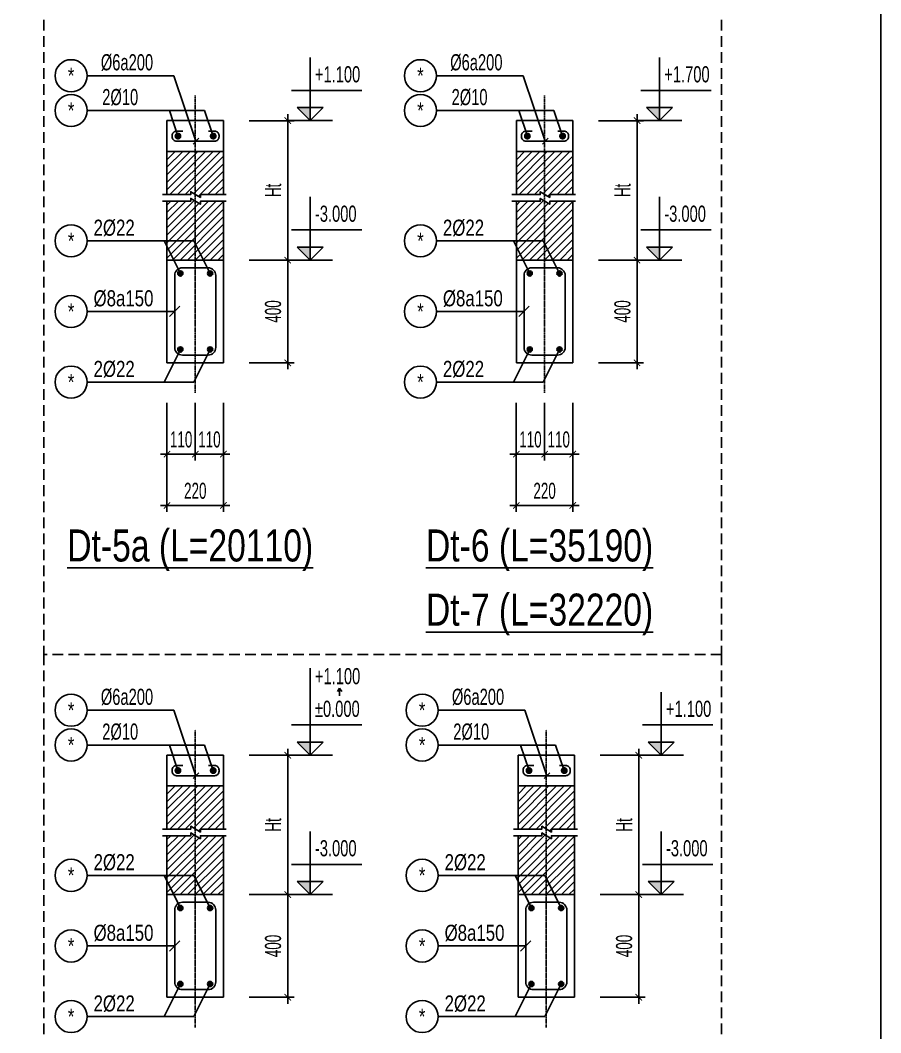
# Model space of a CAD drawing. Extents: x 195594 to 457145, y -254194 to -165094.
# Drawn here: x 287849 to 307944, y -230791 to -207130 of the extents above; entities that cross this region are included whole.
import ezdxf
from ezdxf.enums import TextEntityAlignment as Align

# ---------------------------------------------------------------- set-up
doc = ezdxf.new("R2010")
doc.units = 0
doc.header["$LTSCALE"] = 0.5
doc.header["$MEASUREMENT"] = 0
doc.linetypes.add('CENTER', pattern=[2, 1.25, -0.25, 0.25, -0.25])
doc.linetypes.add('HIDDEN', pattern=[0.375, 0.25, -0.125])
doc.layers.get('0').update_dxf_attribs({"linetype": 'CONTINUOUS'})
doc.layers.get('Defpoints').update_dxf_attribs({"linetype": 'CONTINUOUS'})
for name, color, linetype in [('CDC -TEXT KHUNG', 7, 'CONTINUOUS'), ('CDC-KHUNGTEN', 7, 'CONTINUOUS'), ('CDC.02.DIM', 1, 'CONTINUOUS'), ('CDC.04.HIDDEN', 8, 'HIDDEN'), ('CDC.05.STEEL', 4, 'CONTINUOUS'), ('CDC.06.TEXT', 2, 'CONTINUOUS'), ('CDC.10.HATCH', 9, 'CONTINUOUS'), ('CDC.11.NOTE', 8, 'CONTINUOUS'), ('CDC.14.STEELNUM', 9, 'CONTINUOUS'), ('KCS_AXIS_SUB', 5, 'CENTER'), ('KCS_BORDER', 3, 'CONTINUOUS'), ('KCS_SNODE', 6, 'CONTINUOUS'), ('KCS_STEEL', 4, 'CONTINUOUS'), ('KCS_TEXT', 2, 'CONTINUOUS')]:
    doc.layers.add(name, color=color, linetype=linetype)
doc.styles.add('ARIAL', font='arial.ttf', dxfattribs={"width": 0.6})
doc.styles.add('KCS_SMTEXT', font='arial.ttf', dxfattribs={"width": 0.75})
doc.styles.add('ROMANS', font='arial.ttf', dxfattribs={"width": 0.55})
doc.dimstyles.new('150X25', dxfattribs={"dimscale": 150, "dimtxt": 2.5, "dimasz": 1, "dimexe": 1, "dimexo": 0, "dimgap": 1, "dimtad": 1, "dimdec": 0, "dimlfac": 0.166667, "dimdsep": 46, "dimtxsty": 'ARIAL', "dimblk": 'ARCHTICK', "dimcen": 1, "dimdle": 1, "dimclrd": 1, "dimclre": 1, "dimclrt": 2, "dimadec": 0, "dimazin": 0, "dimtfac": 0.00072, "dimtdec": 0, "dimtix": 1, "dimtmove": 2, "dimatfit": 3, "dimldrblk": 'ARCHTICK', "dimfxl": 1, "dimtolj": 1, "dimarcsym": 0})

# ---------------------------------------------------------------- blocks, each defined once
blk = doc.blocks.new('_ARCHTICK')
at = {"color": 0, "linetype": 'ByBlock', "const_width": 0.15}
blk.add_lwpolyline([(-0.5, -0.5), (0.5, 0.5)], dxfattribs=at)
blk = doc.blocks.new('*D320')
at = {"layer": 'CDC.02.DIM', "color": 1, "lineweight": -2, "transparency": 16777216}
for p, q in [((291276, -216069), (291276, -217419)), ((291936, -216069), (291936, -217419)), ((291276, -217269), (291126, -217269)), ((291276, -217269), (291936, -217269)), ((291936, -217269), (292086, -217269))]:
    blk.add_line(p, q, dxfattribs=at)
at = {"layer": 'Defpoints', "color": 0, "transparency": 16777216}
for p in [(291276, -216069), (291936, -216069), (291936, -217269)]:
    blk.add_point(p, dxfattribs=at)
at = {"layer": 'CDC.02.DIM', "color": 1, "lineweight": -2, "transparency": 16777216, "xscale": 150, "yscale": 150, "zscale": 150}
blk.add_blockref('_ARCHTICK', (291276, -217269), dxfattribs=at)
at = {"layer": 'CDC.02.DIM', "color": 1, "lineweight": -2, "transparency": 16777216, "xscale": 150, "yscale": 150, "zscale": 150, "rotation": 180}
blk.add_blockref('_ARCHTICK', (291936, -217269), dxfattribs=at)
at = {"layer": 'CDC.02.DIM', "color": 2, "transparency": 16777216, "insert": (291606, -216928), "char_height": 375, "attachment_point": 5, "style": 'ARIAL'}
blk.add_mtext('\\A1;110', dxfattribs=at)
blk = doc.blocks.new('*D321')
at = {"layer": 'CDC.02.DIM', "color": 1, "lineweight": -2, "transparency": 16777216}
for p, q in [((291936, -216069), (291936, -217419)), ((292596, -216069), (292596, -217419)), ((291936, -217269), (291786, -217269)), ((292596, -217269), (291936, -217269)), ((292596, -217269), (292746, -217269))]:
    blk.add_line(p, q, dxfattribs=at)
at = {"layer": 'Defpoints', "color": 0, "transparency": 16777216}
for p in [(291936, -216069), (292596, -216069), (291936, -217269)]:
    blk.add_point(p, dxfattribs=at)
at = {"layer": 'CDC.02.DIM', "color": 1, "lineweight": -2, "transparency": 16777216, "xscale": 150, "yscale": 150, "zscale": 150}
blk.add_blockref('_ARCHTICK', (291936, -217269), dxfattribs=at)
at = {"layer": 'CDC.02.DIM', "color": 1, "lineweight": -2, "transparency": 16777216, "xscale": 150, "yscale": 150, "zscale": 150, "rotation": 180}
blk.add_blockref('_ARCHTICK', (292596, -217269), dxfattribs=at)
at = {"layer": 'CDC.02.DIM', "color": 2, "transparency": 16777216, "insert": (292266, -216928), "char_height": 375, "attachment_point": 5, "style": 'ARIAL'}
blk.add_mtext('\\A1;110', dxfattribs=at)
blk = doc.blocks.new('*D322')
at = {"layer": 'CDC.02.DIM', "color": 1, "lineweight": -2, "transparency": 16777216}
for p, q in [((291276, -216069), (291276, -218619)), ((292596, -216069), (292596, -218619)), ((291126, -218469), (292746, -218469))]:
    blk.add_line(p, q, dxfattribs=at)
at = {"layer": 'Defpoints', "color": 0, "transparency": 16777216}
for p in [(291276, -216069), (292596, -216069), (292596, -218469)]:
    blk.add_point(p, dxfattribs=at)
at = {"layer": 'CDC.02.DIM', "color": 1, "lineweight": -2, "transparency": 16777216, "xscale": 150, "yscale": 150, "zscale": 150, "rotation": 180}
blk.add_blockref('_ARCHTICK', (291276, -218469), dxfattribs=at)
at = {"layer": 'CDC.02.DIM', "color": 1, "lineweight": -2, "transparency": 16777216, "xscale": 150, "yscale": 150, "zscale": 150}
blk.add_blockref('_ARCHTICK', (292596, -218469), dxfattribs=at)
at = {"layer": 'CDC.02.DIM', "color": 2, "transparency": 16777216, "insert": (291936, -218128), "char_height": 375, "attachment_point": 5, "style": 'ARIAL'}
blk.add_mtext('\\A1;220', dxfattribs=at)
blk = doc.blocks.new('*D323')
at = {"layer": 'CDC.02.DIM', "color": 1, "lineweight": -2, "transparency": 16777216}
for p, q in [((294096, -212586), (294096, -215286)), ((293196, -212736), (294246, -212736)), ((293196, -215136), (294246, -215136))]:
    blk.add_line(p, q, dxfattribs=at)
at = {"layer": 'Defpoints', "color": 0, "transparency": 16777216}
for p in [(293196, -212736), (293196, -215136), (294096, -215136)]:
    blk.add_point(p, dxfattribs=at)
at = {"layer": 'CDC.02.DIM', "color": 1, "lineweight": -2, "transparency": 16777216, "xscale": 150, "yscale": 150, "zscale": 150}
for p, rotation in [((294096, -212736), 90), ((294096, -215136), 270)]:
    blk.add_blockref('_ARCHTICK', p, dxfattribs=dict(at, rotation=rotation))
at = {"layer": 'CDC.02.DIM', "color": 2, "transparency": 16777216, "insert": (293754, -213936), "char_height": 375, "attachment_point": 5, "rotation": 90, "style": 'ARIAL'}
blk.add_mtext('\\A1;400', dxfattribs=at)
blk = doc.blocks.new('KCS_SNODE')
at = {"layer": 'KCS_SNODE'}
blk.add_hatch(color=256, dxfattribs=at).paths.add_polyline_path([(10, 0, 1), (-10, 0, 1)])
blk.add_circle((0, 0), 10, dxfattribs=at)
blk = doc.blocks.new('*D324')
at = {"layer": 'CDC.02.DIM', "color": 1, "lineweight": -2, "transparency": 16777216}
for p, q in [((294096, -209327), (294096, -212886)), ((293196, -209477), (294246, -209477)), ((293196, -212736), (294246, -212736))]:
    blk.add_line(p, q, dxfattribs=at)
at = {"layer": 'Defpoints', "color": 0, "transparency": 16777216}
for p in [(293196, -209477), (293196, -212736), (294096, -212736)]:
    blk.add_point(p, dxfattribs=at)
at = {"layer": 'CDC.02.DIM', "color": 1, "lineweight": -2, "transparency": 16777216, "xscale": 150, "yscale": 150, "zscale": 150}
for p, rotation in [((294096, -209477), 90), ((294096, -212736), 270)]:
    blk.add_blockref('_ARCHTICK', p, dxfattribs=dict(at, rotation=rotation))
at = {"layer": 'CDC.02.DIM', "color": 2, "transparency": 16777216, "insert": (293756, -211106), "char_height": 375, "attachment_point": 5, "rotation": 90, "style": 'ARIAL'}
blk.add_mtext('\\A1;Ht', dxfattribs=at)
blk = doc.blocks.new('*D328')
at = {"layer": 'CDC.02.DIM', "color": 1, "lineweight": -2, "transparency": 16777216}
for p, q in [((293196, -227563), (294246, -227563)), ((294096, -227413), (294096, -230113)), ((293196, -229963), (294246, -229963))]:
    blk.add_line(p, q, dxfattribs=at)
at = {"layer": 'Defpoints', "color": 0, "transparency": 16777216}
for p in [(293196, -227563), (293196, -229963), (294096, -229963)]:
    blk.add_point(p, dxfattribs=at)
at = {"layer": 'CDC.02.DIM', "color": 1, "lineweight": -2, "transparency": 16777216, "xscale": 150, "yscale": 150, "zscale": 150}
for p, rotation in [((294096, -227563), 90), ((294096, -229963), 270)]:
    blk.add_blockref('_ARCHTICK', p, dxfattribs=dict(at, rotation=rotation))
at = {"layer": 'CDC.02.DIM', "color": 2, "transparency": 16777216, "insert": (293754, -228763), "char_height": 375, "attachment_point": 5, "rotation": 90, "style": 'ARIAL'}
blk.add_mtext('\\A1;400', dxfattribs=at)
blk = doc.blocks.new('*D329')
at = {"layer": 'CDC.02.DIM', "color": 1, "lineweight": -2, "transparency": 16777216}
for p, q in [((294096, -224155), (294096, -227713)), ((293196, -224305), (294246, -224305)), ((293196, -227563), (294246, -227563))]:
    blk.add_line(p, q, dxfattribs=at)
at = {"layer": 'Defpoints', "color": 0, "transparency": 16777216}
for p in [(293196, -224305), (293196, -227563), (294096, -227563)]:
    blk.add_point(p, dxfattribs=at)
at = {"layer": 'CDC.02.DIM', "color": 1, "lineweight": -2, "transparency": 16777216, "xscale": 150, "yscale": 150, "zscale": 150}
for p, rotation in [((294096, -224305), 90), ((294096, -227563), 270)]:
    blk.add_blockref('_ARCHTICK', p, dxfattribs=dict(at, rotation=rotation))
at = {"layer": 'CDC.02.DIM', "color": 2, "transparency": 16777216, "insert": (293756, -225934), "char_height": 375, "attachment_point": 5, "rotation": 90, "style": 'ARIAL'}
blk.add_mtext('\\A1;Ht', dxfattribs=at)
blk = doc.blocks.new('fádf')
at = {"layer": 'CDC.14.STEELNUM'}
for q in [(302499, -106209), (302550, -106308), (302600, -106209)]:
    blk.add_line((302550, -106128), q, dxfattribs=at)
blk = doc.blocks.new('*D333')
at = {"layer": 'CDC.02.DIM', "color": 1, "lineweight": -2, "transparency": 16777216}
for p, q in [((301393, -227563), (302443, -227563)), ((302293, -227413), (302293, -230113)), ((301393, -229963), (302443, -229963))]:
    blk.add_line(p, q, dxfattribs=at)
at = {"layer": 'Defpoints', "color": 0, "transparency": 16777216}
for p in [(301393, -227563), (301393, -229963), (302293, -229963)]:
    blk.add_point(p, dxfattribs=at)
at = {"layer": 'CDC.02.DIM', "color": 1, "lineweight": -2, "transparency": 16777216, "xscale": 150, "yscale": 150, "zscale": 150}
for p, rotation in [((302293, -227563), 90), ((302293, -229963), 270)]:
    blk.add_blockref('_ARCHTICK', p, dxfattribs=dict(at, rotation=rotation))
at = {"layer": 'CDC.02.DIM', "color": 2, "transparency": 16777216, "insert": (301952, -228763), "char_height": 375, "attachment_point": 5, "rotation": 90, "style": 'ARIAL'}
blk.add_mtext('\\A1;400', dxfattribs=at)
blk = doc.blocks.new('*D334')
at = {"layer": 'CDC.02.DIM', "color": 1, "lineweight": -2, "transparency": 16777216}
for p, q in [((302293, -224155), (302293, -227713)), ((301393, -224305), (302443, -224305)), ((301393, -227563), (302443, -227563))]:
    blk.add_line(p, q, dxfattribs=at)
at = {"layer": 'Defpoints', "color": 0, "transparency": 16777216}
for p in [(301393, -224305), (301393, -227563), (302293, -227563)]:
    blk.add_point(p, dxfattribs=at)
at = {"layer": 'CDC.02.DIM', "color": 1, "lineweight": -2, "transparency": 16777216, "xscale": 150, "yscale": 150, "zscale": 150}
for p, rotation in [((302293, -224305), 90), ((302293, -227563), 270)]:
    blk.add_blockref('_ARCHTICK', p, dxfattribs=dict(at, rotation=rotation))
at = {"layer": 'CDC.02.DIM', "color": 2, "transparency": 16777216, "insert": (301954, -225934), "char_height": 375, "attachment_point": 5, "rotation": 90, "style": 'ARIAL'}
blk.add_mtext('\\A1;Ht', dxfattribs=at)
blk = doc.blocks.new('*D341')
at = {"layer": 'CDC.02.DIM', "color": 1, "lineweight": -2, "transparency": 16777216}
for p, q in [((299434, -216069), (299434, -217419)), ((300094, -216069), (300094, -217419)), ((299434, -217269), (299284, -217269)), ((299434, -217269), (300094, -217269)), ((300094, -217269), (300244, -217269))]:
    blk.add_line(p, q, dxfattribs=at)
at = {"layer": 'Defpoints', "color": 0, "transparency": 16777216}
for p in [(299434, -216069), (300094, -216069), (300094, -217269)]:
    blk.add_point(p, dxfattribs=at)
at = {"layer": 'CDC.02.DIM', "color": 1, "lineweight": -2, "transparency": 16777216, "xscale": 150, "yscale": 150, "zscale": 150}
blk.add_blockref('_ARCHTICK', (299434, -217269), dxfattribs=at)
at = {"layer": 'CDC.02.DIM', "color": 1, "lineweight": -2, "transparency": 16777216, "xscale": 150, "yscale": 150, "zscale": 150, "rotation": 180}
blk.add_blockref('_ARCHTICK', (300094, -217269), dxfattribs=at)
at = {"layer": 'CDC.02.DIM', "color": 2, "transparency": 16777216, "insert": (299764, -216928), "char_height": 375, "attachment_point": 5, "style": 'ARIAL'}
blk.add_mtext('\\A1;110', dxfattribs=at)
blk = doc.blocks.new('*D342')
at = {"layer": 'CDC.02.DIM', "color": 1, "lineweight": -2, "transparency": 16777216}
for p, q in [((300094, -216069), (300094, -217419)), ((300754, -216069), (300754, -217419)), ((300094, -217269), (299944, -217269)), ((300754, -217269), (300094, -217269)), ((300754, -217269), (300904, -217269))]:
    blk.add_line(p, q, dxfattribs=at)
at = {"layer": 'Defpoints', "color": 0, "transparency": 16777216}
for p in [(300094, -216069), (300754, -216069), (300094, -217269)]:
    blk.add_point(p, dxfattribs=at)
at = {"layer": 'CDC.02.DIM', "color": 1, "lineweight": -2, "transparency": 16777216, "xscale": 150, "yscale": 150, "zscale": 150}
blk.add_blockref('_ARCHTICK', (300094, -217269), dxfattribs=at)
at = {"layer": 'CDC.02.DIM', "color": 1, "lineweight": -2, "transparency": 16777216, "xscale": 150, "yscale": 150, "zscale": 150, "rotation": 180}
blk.add_blockref('_ARCHTICK', (300754, -217269), dxfattribs=at)
at = {"layer": 'CDC.02.DIM', "color": 2, "transparency": 16777216, "insert": (300424, -216928), "char_height": 375, "attachment_point": 5, "style": 'ARIAL'}
blk.add_mtext('\\A1;110', dxfattribs=at)
blk = doc.blocks.new('*D343')
at = {"layer": 'CDC.02.DIM', "color": 1, "lineweight": -2, "transparency": 16777216}
for p, q in [((299434, -216069), (299434, -218619)), ((300754, -216069), (300754, -218619)), ((299284, -218469), (300904, -218469))]:
    blk.add_line(p, q, dxfattribs=at)
at = {"layer": 'Defpoints', "color": 0, "transparency": 16777216}
for p in [(299434, -216069), (300754, -216069), (300754, -218469)]:
    blk.add_point(p, dxfattribs=at)
at = {"layer": 'CDC.02.DIM', "color": 1, "lineweight": -2, "transparency": 16777216, "xscale": 150, "yscale": 150, "zscale": 150, "rotation": 180}
blk.add_blockref('_ARCHTICK', (299434, -218469), dxfattribs=at)
at = {"layer": 'CDC.02.DIM', "color": 1, "lineweight": -2, "transparency": 16777216, "xscale": 150, "yscale": 150, "zscale": 150}
blk.add_blockref('_ARCHTICK', (300754, -218469), dxfattribs=at)
at = {"layer": 'CDC.02.DIM', "color": 2, "transparency": 16777216, "insert": (300094, -218128), "char_height": 375, "attachment_point": 5, "style": 'ARIAL'}
blk.add_mtext('\\A1;220', dxfattribs=at)
blk = doc.blocks.new('*D344')
at = {"layer": 'CDC.02.DIM', "color": 1, "lineweight": -2, "transparency": 16777216}
for p, q in [((302254, -212586), (302254, -215286)), ((301354, -212736), (302404, -212736)), ((301354, -215136), (302404, -215136))]:
    blk.add_line(p, q, dxfattribs=at)
at = {"layer": 'Defpoints', "color": 0, "transparency": 16777216}
for p in [(301354, -212736), (301354, -215136), (302254, -215136)]:
    blk.add_point(p, dxfattribs=at)
at = {"layer": 'CDC.02.DIM', "color": 1, "lineweight": -2, "transparency": 16777216, "xscale": 150, "yscale": 150, "zscale": 150}
for p, rotation in [((302254, -212736), 90), ((302254, -215136), 270)]:
    blk.add_blockref('_ARCHTICK', p, dxfattribs=dict(at, rotation=rotation))
at = {"layer": 'CDC.02.DIM', "color": 2, "transparency": 16777216, "insert": (301913, -213936), "char_height": 375, "attachment_point": 5, "rotation": 90, "style": 'ARIAL'}
blk.add_mtext('\\A1;400', dxfattribs=at)
blk = doc.blocks.new('*D345')
at = {"layer": 'CDC.02.DIM', "color": 1, "lineweight": -2, "transparency": 16777216}
for p, q in [((302254, -209327), (302254, -212886)), ((301354, -209477), (302404, -209477)), ((301354, -212736), (302404, -212736))]:
    blk.add_line(p, q, dxfattribs=at)
at = {"layer": 'Defpoints', "color": 0, "transparency": 16777216}
for p in [(301354, -209477), (301354, -212736), (302254, -212736)]:
    blk.add_point(p, dxfattribs=at)
at = {"layer": 'CDC.02.DIM', "color": 1, "lineweight": -2, "transparency": 16777216, "xscale": 150, "yscale": 150, "zscale": 150}
for p, rotation in [((302254, -209477), 90), ((302254, -212736), 270)]:
    blk.add_blockref('_ARCHTICK', p, dxfattribs=dict(at, rotation=rotation))
at = {"layer": 'CDC.02.DIM', "color": 2, "transparency": 16777216, "insert": (301915, -211106), "char_height": 375, "attachment_point": 5, "rotation": 90, "style": 'ARIAL'}
blk.add_mtext('\\A1;Ht', dxfattribs=at)
blk = doc.blocks.new('Khung tên chuẩn')
at = {"layer": 'CDC-KHUNGTEN'}
blk.add_lwpolyline([(30654, -246309), (30654, -189709), (-40446, -189709), (-40446, -246309)], close=True, dxfattribs=at)

msp = doc.modelspace()

# ---------------------------------------------------------------- hatches: boundary and pattern name
at = {"layer": 'CDC.10.HATCH'}
h = msp.add_hatch(dxfattribs=at)
h.set_pattern_fill('ANSI31', color=256, scale=1000, style=0)
h.set_pattern_definition([(45, (2530.31, -178284.26), (-88.38835, 88.38835), [])])
h.paths.add_polyline_path([(292595.6, -210196.9), (291935.6, -210196.9), (291935.6, -211199.1), (292057.4, -211272.1), (292057.4, -211204.6), (292595.6, -211204.6)])
h.paths.add_polyline_path([(291935.6, -210196.9), (291275.6, -210196.9), (291275.6, -211204.6), (291832.4, -211204.6), (291832.4, -211137.1), (291935.6, -211199.1)])
h.paths.add_polyline_path([(291935.6, -211355.2), (291832.4, -211293.3), (291832.4, -211360.8), (291275.6, -211360.8), (291275.6, -212285.5), (291902.6, -212285.5), (291935.6, -212351.5)])
h.paths.add_polyline_path([(292595.6, -211360.8), (292057.4, -211360.8), (292057.4, -211428.3), (291935.6, -211355.2), (291935.6, -212351.5), (292127.6, -212735.5), (292595.6, -212735.5)])
h.paths.add_polyline_path([(291935.6, -212351.5), (291935.6, -212735.5), (292127.6, -212735.5)])
h.paths.add_polyline_path([(291935.6, -212351.5), (291902.6, -212285.5), (291275.6, -212285.5), (291275.6, -212423.5), (291431.6, -212735.5), (291935.6, -212735.5)])
h.paths.add_polyline_path([(291275.6, -212423.5), (291275.6, -212735.5), (291431.6, -212735.5)], flags=17)
h = msp.add_hatch(dxfattribs=at)
h.set_pattern_fill('ANSI31', color=256, scale=1000, style=0)
h.set_pattern_definition([(45, (10689.09, -178284.26), (-88.38835, 88.38835), [])])
h.paths.add_polyline_path([(300754.4, -210196.9), (300094.4, -210196.9), (300094.4, -211199.1), (300216.1, -211272.1), (300216.1, -211204.6), (300754.4, -211204.6)])
h.paths.add_polyline_path([(300094.4, -210196.9), (299434.4, -210196.9), (299434.4, -211204.6), (299991.1, -211204.6), (299991.1, -211137.1), (300094.4, -211199.1)])
h.paths.add_polyline_path([(300094.4, -211355.2), (299991.1, -211293.3), (299991.1, -211360.8), (299434.4, -211360.8), (299434.4, -212285.5), (300061.4, -212285.5), (300094.4, -212351.5)])
h.paths.add_polyline_path([(300754.4, -211360.8), (300216.1, -211360.8), (300216.1, -211428.3), (300094.4, -211355.2), (300094.4, -212351.5), (300286.4, -212735.5), (300754.4, -212735.5)])
h.paths.add_polyline_path([(300094.4, -212351.5), (300094.4, -212735.5), (300286.4, -212735.5)])
h.paths.add_polyline_path([(300094.4, -212351.5), (300061.4, -212285.5), (299434.4, -212285.5), (299434.4, -212423.5), (299590.4, -212735.5), (300094.4, -212735.5)])
h.paths.add_polyline_path([(299434.4, -212423.5), (299434.4, -212735.5), (299590.4, -212735.5)], flags=17)
h = msp.add_hatch(dxfattribs=at)
h.set_pattern_fill('ANSI31', color=256, scale=1000, style=0)
h.set_pattern_definition([(45, (2530.31, -193112.12), (-88.38835, 88.38835), [])])
h.paths.add_polyline_path([(292595.6, -225024.7), (291935.6, -225024.7), (291935.6, -226026.9), (292057.4, -226100), (292057.4, -226032.5), (292595.6, -226032.5)])
h.paths.add_polyline_path([(291935.6, -225024.7), (291275.6, -225024.7), (291275.6, -226032.5), (291832.4, -226032.5), (291832.4, -225965), (291935.6, -226026.9)])
h.paths.add_polyline_path([(291935.6, -226183.1), (291832.4, -226121.2), (291832.4, -226188.7), (291275.6, -226188.7), (291275.6, -227113.4), (291902.6, -227113.4), (291935.6, -227179.4)])
h.paths.add_polyline_path([(292595.6, -226188.7), (292057.4, -226188.7), (292057.4, -226256.2), (291935.6, -226183.1), (291935.6, -227179.4), (292127.6, -227563.4), (292595.6, -227563.4)])
h.paths.add_polyline_path([(291935.6, -227179.4), (291935.6, -227563.4), (292127.6, -227563.4)])
h.paths.add_polyline_path([(291935.6, -227179.4), (291902.6, -227113.4), (291275.6, -227113.4), (291275.6, -227251.4), (291431.6, -227563.4), (291935.6, -227563.4)])
h.paths.add_polyline_path([(291275.6, -227251.4), (291275.6, -227563.4), (291431.6, -227563.4)], flags=17)
h = msp.add_hatch(dxfattribs=at)
h.set_pattern_fill('ANSI31', color=256, scale=1000, style=0)
h.set_pattern_definition([(45, (10728.17, -193112.12), (-88.38835, 88.38835), [])])
h.paths.add_polyline_path([(300793.4, -225024.7), (300133.4, -225024.7), (300133.4, -226026.9), (300255.2, -226100), (300255.2, -226032.5), (300793.4, -226032.5)])
h.paths.add_polyline_path([(300133.4, -225024.7), (299473.4, -225024.7), (299473.4, -226032.5), (300030.2, -226032.5), (300030.2, -225965), (300133.4, -226026.9)])
h.paths.add_polyline_path([(300133.4, -226183.1), (300030.2, -226121.2), (300030.2, -226188.7), (299473.4, -226188.7), (299473.4, -227113.4), (300100.4, -227113.4), (300133.4, -227179.4)])
h.paths.add_polyline_path([(300793.4, -226188.7), (300255.2, -226188.7), (300255.2, -226256.2), (300133.4, -226183.1), (300133.4, -227179.4), (300325.4, -227563.4), (300793.4, -227563.4)])
h.paths.add_polyline_path([(300133.4, -227179.4), (300133.4, -227563.4), (300325.4, -227563.4)])
h.paths.add_polyline_path([(300133.4, -227179.4), (300100.4, -227113.4), (299473.4, -227113.4), (299473.4, -227251.4), (299629.4, -227563.4), (300133.4, -227563.4)])
h.paths.add_polyline_path([(299473.4, -227251.4), (299473.4, -227563.4), (299629.4, -227563.4)], flags=17)

# ---------------------------------------------------------------- linework, layer by layer
at = {"layer": 'CDC.02.DIM'}
for p, q in [((292016.6, -209887.9), (291883.5, -210024.3)), ((300175.4, -209887.9), (300042.3, -210024.3)), ((292016.6, -224715.8), (291883.5, -224852.2)), ((300214.4, -224715.8), (300081.4, -224852.2))]:
    msp.add_line(p, q, dxfattribs=at)
at = {"layer": 'CDC.04.HIDDEN', "ltscale": 2000}
for p, q in [((288396.9, -207123.5), (288396.9, -221951.3)), ((304224, -207123.5), (304224, -221951.3)), ((304224, -221951.3), (288396.9, -221951.3)), ((288396.9, -221951.3), (288396.9, -235598)), ((304224, -221951.3), (288396.9, -221951.3)), ((304224, -221951.3), (304224, -235598))]:
    msp.add_line(p, q, dxfattribs=at)
at = {"layer": 'CDC.05.STEEL'}
for points in [[(291641.9, -209719.3), (291500.6, -209719.3, 0.4142136), (291395.6, -209824.3), (291395.6, -209851.1, 0.4142136), (291500.6, -209956.1), (291788.1, -209956.1), (291832.4, -209956.1), (291876.7, -209956.1), (291935.6, -209956.1)], [(292245.8, -209719.3), (292387.2, -209719.3, -0.4142136), (292492.2, -209824.3), (292492.2, -209851.1, -0.4142136), (292387.2, -209956.1), (292083.1, -209956.1), (292038.8, -209956.1), (292371.1, -209956.1), (291935.6, -209956.1)], [(299800.7, -209719.3), (299659.4, -209719.3, 0.4142136), (299554.4, -209824.3), (299554.4, -209851.1, 0.4142136), (299659.4, -209956.1), (299946.8, -209956.1), (299991.1, -209956.1), (300035.5, -209956.1), (300094.4, -209956.1)], [(300404.6, -209719.3), (300545.9, -209719.3, -0.4142136), (300650.9, -209824.3), (300650.9, -209851.1, -0.4142136), (300545.9, -209956.1), (300241.9, -209956.1), (300197.6, -209956.1), (300529.8, -209956.1), (300094.4, -209956.1)], [(291641.9, -224547.2), (291500.6, -224547.2, 0.4142136), (291395.6, -224652.2), (291395.6, -224679, 0.4142136), (291500.6, -224784), (291788.1, -224784), (291832.4, -224784), (291876.7, -224784), (291935.6, -224784)], [(292245.8, -224547.2), (292387.2, -224547.2, -0.4142136), (292492.2, -224652.2), (292492.2, -224679, -0.4142136), (292387.2, -224784), (292083.1, -224784), (292038.8, -224784), (292371.1, -224784), (291935.6, -224784)], [(299839.8, -224547.2), (299698.4, -224547.2, 0.4142136), (299593.4, -224652.2), (299593.4, -224679, 0.4142136), (299698.4, -224784), (299985.9, -224784), (300030.2, -224784), (300074.5, -224784), (300133.4, -224784)], [(300443.7, -224547.2), (300585, -224547.2, -0.4142136), (300690, -224652.2), (300690, -224679, -0.4142136), (300585, -224784), (300280.9, -224784), (300236.6, -224784), (300568.9, -224784), (300133.4, -224784)]]:
    msp.add_lwpolyline(points, format="xyb", dxfattribs=at)
at = {"layer": 'CDC.05.STEEL', "const_width": 81.8}
for points in [[(291491.5, -209836.9, -1), (291573.3, -209836.9, -1)], [(292396.3, -209836.9, 1), (292314.4, -209836.9, 1)], [(299650.2, -209836.9, -1), (299732.1, -209836.9, -1)], [(300555, -209836.9, 1), (300473.2, -209836.9, 1)], [(291491.5, -224664.7, -1), (291573.3, -224664.7, -1)], [(292396.3, -224664.7, 1), (292314.4, -224664.7, 1)], [(299689.3, -224664.7, -1), (299771.1, -224664.7, -1)], [(300594.1, -224664.7, 1), (300512.3, -224664.7, 1)]]:
    msp.add_lwpolyline(points, format="xyb", close=True, dxfattribs=at)
at = {"layer": 'CDC.06.TEXT'}
for p, q in [((294619.4, -209476.9), (294619.4, -208000.8)), ((302778.2, -209476.9), (302778.2, -208000.8)), ((295824.7, -208770.7), (294184.3, -208770.7)), ((303983.5, -208770.7), (302343.1, -208770.7)), ((294619.4, -209476.9), (294315, -209172.5)), ((294923.8, -209172.5), (294315, -209172.5)), ((294619.4, -209476.9), (294923.8, -209172.5)), ((302778.2, -209476.9), (302473.8, -209172.5)), ((303082.6, -209172.5), (302473.8, -209172.5)), ((302778.2, -209476.9), (303082.6, -209172.5)), ((295143.2, -209476.9), (294095.6, -209476.9)), ((303302, -209476.9), (302254.4, -209476.9)), ((294619.4, -212735.5), (294619.4, -211259.4)), ((302778.2, -212735.5), (302778.2, -211259.4)), ((295824.7, -212029.3), (294184.3, -212029.3)), ((303983.5, -212029.3), (302343.1, -212029.3)), ((294619.4, -212735.5), (294315, -212431.1)), ((294923.8, -212431.1), (294315, -212431.1)), ((294619.4, -212735.5), (294923.8, -212431.1)), ((302778.2, -212735.5), (302473.8, -212431.1)), ((303082.6, -212431.1), (302473.8, -212431.1)), ((302778.2, -212735.5), (303082.6, -212431.1)), ((295143.2, -212735.5), (294095.6, -212735.5)), ((303302, -212735.5), (302254.4, -212735.5)), ((294619.4, -224304.7), (294619.4, -222271)), ((302817.3, -224304.7), (302817.3, -222828.6)), ((295824.7, -223598.6), (294184.3, -223598.6)), ((304022.6, -223598.6), (302382.2, -223598.6)), ((294619.4, -224304.7), (294315, -224000.4)), ((294923.8, -224000.4), (294315, -224000.4)), ((294619.4, -224304.7), (294923.8, -224000.4)), ((302817.3, -224304.7), (302512.9, -224000.4)), ((303121.6, -224000.4), (302512.9, -224000.4)), ((302817.3, -224304.7), (303121.6, -224000.4)), ((295143.2, -224304.7), (294095.6, -224304.7)), ((303341.1, -224304.7), (302293.4, -224304.7)), ((294619.4, -227563.4), (294619.4, -226087.2)), ((302817.3, -227563.4), (302817.3, -226087.2)), ((295824.7, -226857.2), (294184.3, -226857.2)), ((304022.6, -226857.2), (302382.2, -226857.2)), ((294619.4, -227563.4), (294315, -227259)), ((294923.8, -227259), (294315, -227259)), ((294619.4, -227563.4), (294923.8, -227259)), ((302817.3, -227563.4), (302512.9, -227259)), ((303121.6, -227259), (302512.9, -227259)), ((302817.3, -227563.4), (303121.6, -227259)), ((295143.2, -227563.4), (294095.6, -227563.4)), ((303341.1, -227563.4), (302293.4, -227563.4))]:
    msp.add_line(p, q, dxfattribs=at)
at = {"layer": 'CDC.10.HATCH'}
for points in [[(294315, -209172.5), (294619.4, -209476.9), (294619.4, -209172.5)], [(302473.8, -209172.5), (302778.2, -209476.9), (302778.2, -209172.5)], [(294315, -212431.1), (294619.4, -212735.5), (294619.4, -212431.1)], [(302473.8, -212431.1), (302778.2, -212735.5), (302778.2, -212431.1)], [(294315, -224000.4), (294619.4, -224304.7), (294619.4, -224000.4)], [(302512.9, -224000.4), (302817.3, -224304.7), (302817.3, -224000.4)], [(294315, -227259), (294619.4, -227563.4), (294619.4, -227259)], [(302512.9, -227259), (302817.3, -227563.4), (302817.3, -227259)]]:
    msp.add_solid(points, dxfattribs=at)
at = {"layer": 'CDC.11.NOTE'}
for p, q in [((289409.7, -208426.5), (291436.2, -208426.5)), ((291436.2, -208426.5), (291950.1, -209956.1)), ((297568.5, -208426.5), (299595, -208426.5)), ((299595, -208426.5), (300108.8, -209956.1)), ((289409.7, -209239.2), (292154.6, -209239.2)), ((291331.6, -209239.2), (291532.4, -209836.9)), ((292154.6, -209239.2), (292355.4, -209836.9)), ((297568.5, -209239.2), (300313.4, -209239.2)), ((299490.4, -209239.2), (299691.1, -209836.9)), ((300313.4, -209239.2), (300514.1, -209836.9)), ((289411.2, -212285.5), (291902.6, -212285.5)), ((291587.6, -213047.5), (291206.6, -212285.5)), ((292283.6, -213047.5), (291902.6, -212285.5)), ((297569.9, -212285.5), (300061.4, -212285.5)), ((299746.4, -213047.5), (299365.4, -212285.5)), ((300442.4, -213047.5), (300061.4, -212285.5)), ((289411.2, -213935.5), (291455.6, -213935.5)), ((297569.9, -213935.5), (299614.4, -213935.5)), ((291587.6, -214823.5), (291206.6, -215585.5)), ((292283.6, -214823.5), (291902.6, -215585.5)), ((299746.4, -214823.5), (299365.4, -215585.5)), ((300442.4, -214823.5), (300061.4, -215585.5)), ((289411.2, -215585.5), (291902.6, -215585.5)), ((297569.9, -215585.5), (300061.4, -215585.5)), ((289409.7, -223254.4), (291436.2, -223254.4)), ((291436.2, -223254.4), (291950.1, -224784)), ((297607.5, -223254.4), (299634.1, -223254.4)), ((299634.1, -223254.4), (300147.9, -224784)), ((289409.7, -224067.1), (292154.6, -224067.1)), ((291331.6, -224067.1), (291532.4, -224664.7)), ((292154.6, -224067.1), (292355.4, -224664.7)), ((297607.5, -224067.1), (300352.5, -224067.1)), ((299529.5, -224067.1), (299730.2, -224664.7)), ((300352.5, -224067.1), (300553.2, -224664.7)), ((289411.2, -227113.4), (291902.6, -227113.4)), ((291587.6, -227875.4), (291206.6, -227113.4)), ((292283.6, -227875.4), (291902.6, -227113.4)), ((297609, -227113.4), (300100.4, -227113.4)), ((299785.4, -227875.4), (299404.4, -227113.4)), ((300481.4, -227875.4), (300100.4, -227113.4)), ((289411.2, -228763.4), (291455.6, -228763.4)), ((297609, -228763.4), (299653.4, -228763.4)), ((291587.6, -229651.4), (291206.6, -230413.4)), ((292283.6, -229651.4), (291902.6, -230413.4)), ((299785.4, -229651.4), (299404.4, -230413.4)), ((300481.4, -229651.4), (300100.4, -230413.4)), ((289411.2, -230413.4), (291902.6, -230413.4)), ((297609, -230413.4), (300100.4, -230413.4))]:
    msp.add_line(p, q, dxfattribs=at)
at = {"layer": 'CDC.11.NOTE', "color": 3}
for p, q in [((291335.6, -214055.5), (291575.6, -213815.5)), ((299494.4, -214055.5), (299734.4, -213815.5)), ((291335.6, -228883.4), (291575.6, -228643.4)), ((299533.4, -228883.4), (299773.4, -228643.4))]:
    msp.add_line(p, q, dxfattribs=at)
at = {"layer": 'CDC.11.NOTE'}
for points in [[(292660.9, -211204.6), (292057.4, -211204.6), (292057.4, -211272.1), (291832.4, -211137.1), (291832.4, -211204.6), (291170.4, -211204.6)], [(300819.7, -211204.6), (300216.1, -211204.6), (300216.1, -211272.1), (299991.1, -211137.1), (299991.1, -211204.6), (299329.1, -211204.6)], [(292660.9, -211360.8), (292057.4, -211360.8), (292057.4, -211428.3), (291832.4, -211293.3), (291832.4, -211360.8), (291170.4, -211360.8)], [(300819.7, -211360.8), (300216.1, -211360.8), (300216.1, -211428.3), (299991.1, -211293.3), (299991.1, -211360.8), (299329.1, -211360.8)], [(292660.9, -226032.5), (292057.4, -226032.5), (292057.4, -226100), (291832.4, -225965), (291832.4, -226032.5), (291170.4, -226032.5)], [(292660.9, -226188.7), (292057.4, -226188.7), (292057.4, -226256.2), (291832.4, -226121.2), (291832.4, -226188.7), (291170.4, -226188.7)], [(300858.8, -226032.5), (300255.2, -226032.5), (300255.2, -226100), (300030.2, -225965), (300030.2, -226032.5), (299368.2, -226032.5)], [(300858.8, -226188.7), (300255.2, -226188.7), (300255.2, -226256.2), (300030.2, -226121.2), (300030.2, -226188.7), (299368.2, -226188.7)]]:
    msp.add_lwpolyline(points, dxfattribs=at)
at = {"layer": 'CDC.14.STEELNUM', "color": 1}
for centre in [(289036.2, -208426.5), (297194.9, -208426.5), (289036.2, -209239.2), (297194.9, -209239.2), (289036.2, -212285.5), (297194.9, -212285.5), (289036.2, -213935.5), (297194.9, -213935.5), (289036.2, -215585.5), (297194.9, -215585.5), (289036.2, -223254.4), (297234, -223254.4), (289036.2, -224067.1), (297234, -224067.1), (289036.2, -227113.4), (297234, -227113.4), (289036.2, -228763.4), (297234, -228763.4), (289036.2, -230413.4), (297234, -230413.4)]:
    msp.add_circle(centre, 375, dxfattribs=at)
at = {"layer": 'KCS_AXIS_SUB'}
for p, q in [((291935.6, -208886.4), (291935.6, -215838.6)), ((300094.4, -208886.4), (300094.4, -215838.6)), ((291935.6, -223714.3), (291935.6, -230666.4)), ((300133.4, -223714.3), (300133.4, -230666.4))]:
    msp.add_line(p, q, dxfattribs=at)
at = {"layer": 'KCS_BORDER'}
for p, q in [((291275.6, -210196.9), (291275.6, -209476.9)), ((291275.6, -209476.9), (292595.6, -209476.9)), ((292595.6, -210196.9), (292595.6, -209476.9)), ((299434.4, -210196.9), (299434.4, -209476.9)), ((299434.4, -209476.9), (300754.4, -209476.9)), ((300754.4, -210196.9), (300754.4, -209476.9)), ((291275.6, -210196.9), (292595.6, -210196.9)), ((291275.6, -210196.9), (291275.6, -211204.6)), ((292595.6, -210196.9), (292595.6, -211204.6)), ((299434.4, -210196.9), (300754.4, -210196.9)), ((299434.4, -210196.9), (299434.4, -211204.6)), ((300754.4, -210196.9), (300754.4, -211204.6)), ((291275.6, -213610.3), (291275.6, -211360.8)), ((292595.6, -213610.3), (292595.6, -211360.8)), ((299434.4, -213610.3), (299434.4, -211360.8)), ((300754.4, -213610.3), (300754.4, -211360.8)), ((291275.6, -212735.5), (292595.6, -212735.5)), ((291275.6, -215135.5), (291275.6, -212735.5)), ((292595.6, -215135.5), (292595.6, -212735.5)), ((299434.4, -212735.5), (300754.4, -212735.5)), ((299434.4, -215135.5), (299434.4, -212735.5)), ((300754.4, -215135.5), (300754.4, -212735.5)), ((291275.6, -215135.5), (292595.6, -215135.5)), ((299434.4, -215135.5), (300754.4, -215135.5)), ((291275.6, -225024.7), (291275.6, -224304.7)), ((291275.6, -224304.7), (292595.6, -224304.7)), ((292595.6, -225024.7), (292595.6, -224304.7)), ((299473.4, -225024.7), (299473.4, -224304.7)), ((299473.4, -224304.7), (300793.4, -224304.7)), ((300793.4, -225024.7), (300793.4, -224304.7)), ((291275.6, -225024.7), (292595.6, -225024.7)), ((291275.6, -225024.7), (291275.6, -226032.5)), ((292595.6, -225024.7), (292595.6, -226032.5)), ((299473.4, -225024.7), (300793.4, -225024.7)), ((299473.4, -225024.7), (299473.4, -226032.5)), ((300793.4, -225024.7), (300793.4, -226032.5)), ((291275.6, -228438.2), (291275.6, -226188.7)), ((292595.6, -228438.2), (292595.6, -226188.7)), ((299473.4, -228438.2), (299473.4, -226188.7)), ((300793.4, -228438.2), (300793.4, -226188.7)), ((291275.6, -227563.4), (292595.6, -227563.4)), ((291275.6, -229963.4), (291275.6, -227563.4)), ((292595.6, -229963.4), (292595.6, -227563.4)), ((299473.4, -227563.4), (300793.4, -227563.4)), ((299473.4, -229963.4), (299473.4, -227563.4)), ((300793.4, -229963.4), (300793.4, -227563.4)), ((291275.6, -229963.4), (292595.6, -229963.4)), ((299473.4, -229963.4), (300793.4, -229963.4))]:
    msp.add_line(p, q, dxfattribs=at)
at = {"layer": 'KCS_STEEL'}
for p, q in [((291635.6, -212915.5), (292235.6, -212915.5)), ((299794.4, -212915.5), (300394.4, -212915.5)), ((291455.6, -214775.5), (291455.6, -213095.5)), ((292415.6, -213095.5), (292415.6, -214775.5)), ((299614.4, -214775.5), (299614.4, -213095.5)), ((300574.4, -213095.5), (300574.4, -214775.5)), ((292235.6, -214955.5), (291635.6, -214955.5)), ((300394.4, -214955.5), (299794.4, -214955.5)), ((291635.6, -227743.4), (292235.6, -227743.4)), ((299833.4, -227743.4), (300433.4, -227743.4)), ((291455.6, -229603.4), (291455.6, -227923.4)), ((292415.6, -227923.4), (292415.6, -229603.4)), ((299653.4, -229603.4), (299653.4, -227923.4)), ((300613.4, -227923.4), (300613.4, -229603.4)), ((292235.6, -229783.4), (291635.6, -229783.4)), ((300433.4, -229783.4), (299833.4, -229783.4))]:
    msp.add_line(p, q, dxfattribs=at)
for centre, start, end in [((291635.6, -213095.5), 90, 180), ((292235.6, -213095.5), 0, 90), ((299794.4, -213095.5), 90, 180), ((300394.4, -213095.5), 0, 90), ((291635.6, -214775.5), 180, 270), ((292235.6, -214775.5), 270, 0), ((299794.4, -214775.5), 180, 270), ((300394.4, -214775.5), 270, 0), ((291635.6, -227923.4), 90, 180), ((292235.6, -227923.4), 0, 90), ((299833.4, -227923.4), 90, 180), ((300433.4, -227923.4), 0, 90), ((291635.6, -229603.4), 180, 270), ((292235.6, -229603.4), 270, 0), ((299833.4, -229603.4), 180, 270), ((300433.4, -229603.4), 270, 0)]:
    msp.add_arc(centre, 180, start, end, dxfattribs=at)

# ---------------------------------------------------------------- block references
at = {"layer": 'CDC -TEXT KHUNG', "color": 7, "xscale": 1.500000000771252, "yscale": 1.500000000771252, "zscale": 1.500000000771252}
msp.add_blockref('Khung tên chuẩn', (261963.1, 117369.1), dxfattribs=at)
at = {"layer": 'CDC.14.STEELNUM'}
msp.add_blockref('fádf', (-7244.2, -116607.8), dxfattribs=at)
at = {"layer": 'KCS_STEEL', "xscale": 6, "yscale": 6, "zscale": 6}
for p in [(291587.6, -213047.5), (292283.6, -213047.5), (299746.4, -213047.5), (300442.4, -213047.5), (291587.6, -214823.5), (292283.6, -214823.5), (299746.4, -214823.5), (300442.4, -214823.5), (291587.6, -227875.4), (292283.6, -227875.4), (299785.4, -227875.4), (300481.4, -227875.4), (291587.6, -229651.4), (292283.6, -229651.4), (299785.4, -229651.4), (300481.4, -229651.4)]:
    msp.add_blockref('KCS_SNODE', p, dxfattribs=at)

# ---------------------------------------------------------------- texts
at = {"layer": 'CDC.06.TEXT', "style": 'ROMANS', "width": 0.65}
for s, p in [('%%C6a200', (290341.6, -208111.9)), ('%%C6a200', (298500.4, -208111.9)), ('2%%C10', (290183.4, -208924.9)), ('2%%C10', (298342.2, -208924.9)), ('%%C6a200', (290341.6, -222939.8)), ('%%C6a200', (298539.5, -222939.8)), ('2%%C10', (290183.4, -223752.7)), ('2%%C10', (298381.3, -223752.7))]:
    msp.add_text(s, height=378, dxfattribs=at).set_placement(p, align=Align.MIDDLE)
for s, p in [('+1.100', (294730.1, -208392.7)), ('+1.700', (302888.9, -208392.7)), ('-3.000', (294730.1, -211651.3)), ('-3.000', (302888.9, -211651.3)), ('+1.100', (294730.1, -222457.9)), ('%%P0.000', (294730.1, -223220.6)), ('+1.100', (302928, -223220.6)), ('-3.000', (294730.1, -226479.2)), ('-3.000', (302928, -226479.2))]:
    msp.add_text(s, height=378, dxfattribs=at).set_placement(p, align=Align.MIDDLE_LEFT)
at = {"layer": 'CDC.06.TEXT', "style": 'KCS_SMTEXT', "width": 0.75}
for s, p in [('%%UDt-5a (L=20110)', (291818.5, -219778.6)), ('%%UDt-6 (L=35190)', (299977.3, -219778.6)), ('%%UDt-7 (L=32220)', (299977.3, -221278.6))]:
    msp.add_text(s, height=750, dxfattribs=at).set_placement(p, align=Align.CENTER)
at = {"layer": 'CDC.14.STEELNUM', "style": 'KCS_SMTEXT', "width": 0.75}
for p in [(289036.2, -208426.5), (297194.9, -208426.5), (289036.2, -209239.2), (297194.9, -209239.2), (289036.2, -212285.5), (297194.9, -212285.5), (289036.2, -213935.5), (297194.9, -213935.5), (289036.2, -215585.5), (297194.9, -215585.5), (289036.2, -223254.4), (297234, -223254.4), (289036.2, -224067.1), (297234, -224067.1), (289036.2, -227113.4), (297234, -227113.4), (289036.2, -228763.4), (297234, -228763.4), (289036.2, -230413.4), (297234, -230413.4)]:
    msp.add_text('*', height=375, dxfattribs=at).set_placement(p, align=Align.MIDDLE_CENTER)
at = {"layer": 'KCS_TEXT', "style": 'KCS_SMTEXT', "width": 0.75}
for s, p in [('2%%C22', (289561.2, -212165.5)), ('2%%C22', (297719.9, -212165.5)), ('%%C8a150 ', (289561.2, -213815.5)), ('%%C8a150 ', (297719.9, -213815.5)), ('2%%C22', (289561.2, -215465.5)), ('2%%C22', (297719.9, -215465.5)), ('2%%C22', (289561.2, -226993.4)), ('2%%C22', (297759, -226993.4)), ('%%C8a150 ', (289561.2, -228643.4)), ('%%C8a150 ', (297759, -228643.4)), ('2%%C22', (289561.2, -230293.4)), ('2%%C22', (297759, -230293.4))]:
    msp.add_text(s, height=375, dxfattribs=at).set_placement(p)

# ---------------------------------------------------------------- dimensions: what is measured, and where the dimension line sits
at = {"layer": 'CDC.02.DIM'}
for base, p1, p2, picture, middle in [((294095.6, -212735.5), (293195.6, -209476.9), (293195.6, -212735.5), '*D324', (293756.3, -211106.2)), ((302254.4, -212735.5), (301354.4, -209476.9), (301354.4, -212735.5), '*D345', (301915.1, -211106.2)), ((294095.6, -227563.4), (293195.6, -224304.7), (293195.6, -227563.4), '*D329', (293756.3, -225934.1)), ((302293.4, -227563.4), (301393.4, -224304.7), (301393.4, -227563.4), '*D334', (301954.1, -225934.1))]:
    dim = msp.add_linear_dim(base=base, p1=p1, p2=p2, angle=90, text='Ht', dimstyle='150X25', dxfattribs=at)
    dim.commit()
    dim.dimension.update_dxf_attribs({"geometry": picture, "text_midpoint": middle})
for base, p1, p2, picture, middle in [((294095.6, -215135.5), (293195.6, -212735.5), (293195.6, -215135.5), '*D323', (293754.1, -213935.5)), ((302254.4, -215135.5), (301354.4, -212735.5), (301354.4, -215135.5), '*D344', (301912.9, -213935.5)), ((294095.6, -229963.4), (293195.6, -227563.4), (293195.6, -229963.4), '*D328', (293754.1, -228763.4)), ((302293.4, -229963.4), (301393.4, -227563.4), (301393.4, -229963.4), '*D333', (301952, -228763.4))]:
    dim = msp.add_linear_dim(base=base, p1=p1, p2=p2, angle=90, dimstyle='150X25', dxfattribs=at)
    dim.commit()
    dim.dimension.update_dxf_attribs({"geometry": picture, "text_midpoint": middle})
for base, p1, p2, picture, middle in [((291935.6, -217269), (291275.6, -216069), (291935.6, -216069), '*D320', (291605.6, -216927.5)), ((292595.6, -218469), (291275.6, -216069), (292595.6, -216069), '*D322', (291935.6, -218127.5)), ((291935.6, -217269), (292595.6, -216069), (291935.6, -216069), '*D321', (292265.6, -216927.5)), ((300094.4, -217269), (299434.4, -216069), (300094.4, -216069), '*D341', (299764.4, -216927.5)), ((300754.4, -218469), (299434.4, -216069), (300754.4, -216069), '*D343', (300094.4, -218127.5)), ((300094.4, -217269), (300754.4, -216069), (300094.4, -216069), '*D342', (300424.4, -216927.5))]:
    dim = msp.add_linear_dim(base=base, p1=p1, p2=p2, dimstyle='150X25', dxfattribs=at)
    dim.commit()
    dim.dimension.update_dxf_attribs({"geometry": picture, "text_midpoint": middle})

doc.saveas('drawing.dxf')
